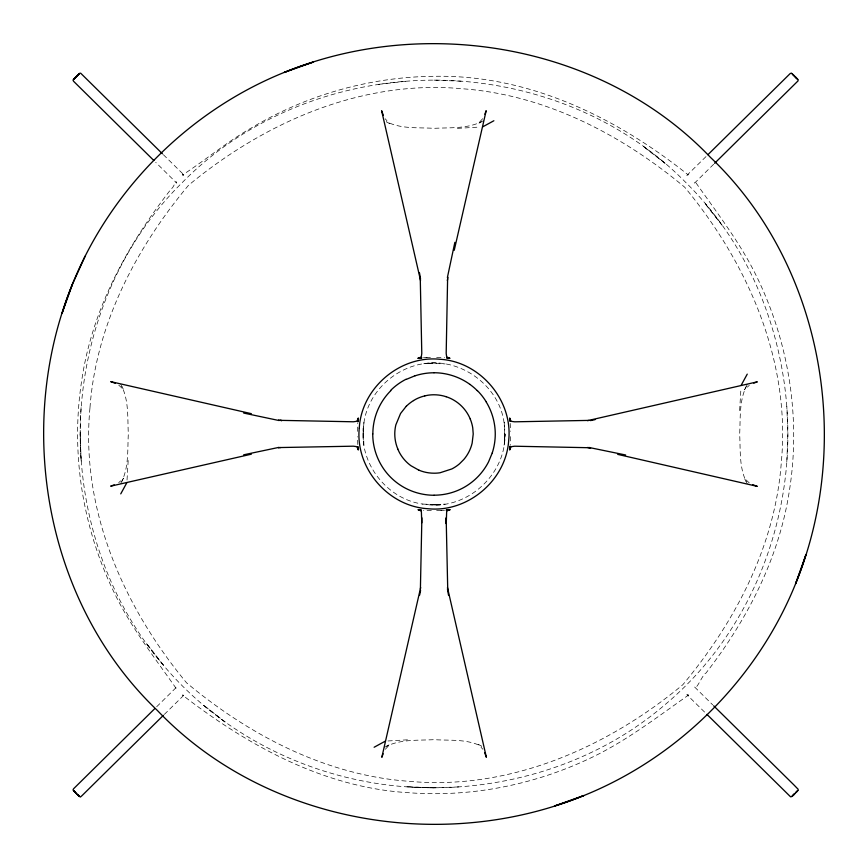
<?xml version="1.0" encoding="UTF-8"?>
<svg xmlns="http://www.w3.org/2000/svg" width="868" height="868" viewBox="0 0 868 868"><rect width="100%" height="100%" fill="white"/><g stroke="black" fill="none" stroke-linecap="round" stroke-linejoin="round"><path stroke-width="0.65" stroke-dasharray="4.34 3.25" d="M357.453 431.374L357.8 423.193M510.547 436.626L510.2 444.807M504.069 445.165C505.968 435.063 503.223 401.938 504.753 440.228L504.959 434.054C506.033 474.134 468.004 509.082 428.174 504.742L440.228 504.753L422.727 504.08L428.423 504.731M363.258 439.826L363.247 427.772M363.909 445.132L363.269 428.098C359.536 463.924 387.161 499.219 422.868 504.091M80.16 433.935L81.223 461.689C73.574 359.97 109.064 254.357 182.41 182.41C247.803 115.737 341.146 80.333 433.935 80.127C526.8 80.268 620.164 115.661 685.655 182.345C752.35 247.792 787.732 341.222 787.873 434.065C788.057 536.326 744.039 638.598 665.094 704.599C594.439 765.392 498.731 793.471 406.3 786.82C313.359 780.158 223.391 736.704 163.238 665.04C102.489 594.33 74.496 498.601 81.191 406.181M504.926 434.022L504.72 439.707M363.063 433.978L363.931 422.673L363.28 428.293M786.799 461.819L787.873 434.065L786.82 406.3M127.032 480.015L128.366 457.393M739.634 410.607L740.968 387.985M363.92 422.835C368.813 387.171 404.043 359.591 439.826 363.258M120.685 483.498C129.039 468.427 127.422 450.535 128.323 433.913C127.444 417.291 129.072 399.389 120.728 384.307M747.315 384.502C738.95 399.562 740.567 417.465 739.666 434.087C740.567 450.709 738.928 468.611 747.272 483.693M121.845 481.371L123.582 478.17L118.71 482.673M746.154 386.629L744.418 389.83L749.29 385.327M482.662 118.71L478.17 123.582L481.371 121.845M385.327 749.29L389.83 744.418L386.629 746.154M705.999 156.598L686.848 175.401L688.302 174.859M164.345 714.397L184.439 694.65L182.974 695.192L183.68 695.214M156.685 706.747L176.736 686.957L176.312 688.628C156.533 660.364 132.153 628.812 116.106 596.49C82.731 529.892 70.156 453.031 81.896 379.381C92.377 308.487 127.748 244.429 171.419 188.649C173.567 188.269 175.759 178.992 176.736 183.105L155.73 162.381M713.659 164.247L694.563 183.105L694.975 181.423C714.744 209.687 739.135 241.25 755.182 273.561C788.556 340.169 801.131 417.02 789.392 490.68C779.193 557.961 747.261 619.719 705.955 673.091C703.319 672.895 695.973 691.622 694.563 686.957L712.704 704.87M163.39 154.721L184.439 175.401L182.974 174.859L183.756 174.609L182.388 175.043C205.586 160.048 227.047 141.766 251.243 128.03C306.643 94.731 370.994 76.601 435.649 76.286C529.252 74.898 616.486 117.56 688.161 174.869L687.456 174.522L688.899 175.043M483.498 120.685C468.427 129.039 450.535 127.433 433.913 128.334C418.17 127.303 401.124 129.213 386.672 121.748M384.491 747.315C399.573 738.961 417.465 740.567 434.087 739.666C449.83 740.697 466.875 738.787 481.328 746.252M688.031 695.235L688.519 695.073C658.584 716.143 629.235 738.657 596.338 755.214C538.344 784.075 472.734 797.703 408.058 792.668C323.71 787.515 247.847 745.514 182.388 695.008L183.756 695.452L183.126 695.17M504.091 422.868C499.263 385.088 459.508 356.976 422.835 363.92M439.902 504.731L434.033 504.937L445.165 504.08M378.578 84.359L406.181 81.234M423.432 357.79L427.013 357.497L423.193 357.8M444.568 510.21L440.987 510.503L444.807 510.2M457.393 128.366L480.015 127.032M387.985 740.968L410.607 739.634M183.094 174.859L183.68 174.837L182.974 174.859M428.293 363.28L445.132 363.909M434.022 504.926L439.707 504.72M434.065 787.873L406.311 786.777L434.065 787.84L461.819 786.809M428.098 363.269L433.967 363.063M687.608 695.214L688.302 695.192L686.848 694.65L705.044 712.519M426.09 357.573L431.374 357.453M436.626 510.547L441.91 510.427M436.647 357.453L444.579 357.779M431.353 510.547L423.41 510.221M433.935 80.127L461.689 81.223M386.444 121.878L389.634 123.603L385.142 118.753M481.556 746.122L478.366 744.397L482.858 749.247M749.247 482.858L744.386 478.366L746.122 481.556M118.753 385.142L123.603 389.634L121.878 386.444M510.221 423.421L510.547 431.353M357.779 444.579L357.453 436.647M89.957 408.047C80.388 508.93 123.31 606.45 186.609 682.866C249.583 735.38 326.021 775.319 408.947 781.298C509.397 790.639 606.678 747.847 682.769 684.776C735.435 621.727 775.471 545.126 781.33 462.015C790.867 361.153 748.021 263.568 684.678 187.184C621.705 134.681 545.267 94.742 462.34 88.753C361.891 79.411 264.61 122.214 188.519 185.285C135.853 248.324 95.805 324.936 89.957 408.047M176.193 181.759L176.215 181.792M695.138 688.14L695.138 688.14M688.161 695.17L687.456 695.528L688.161 695.17M665.04 163.238L642.993 146.084L664.986 163.314M225.007 721.916L202.96 704.762L225.007 721.916M721.916 225.007L704.686 203.014L721.916 225.007M163.303 664.986L146.084 642.993L163.238 665.04"/><path stroke-width="1.3" d="M446.174 518.218L446.26 523.654L446.662 511.404L448.962 509.766L447.649 510.21L449.678 509.7L446.662 510.178L449.884 509.798L447.226 510.004M421.772 522.84L421.371 511.415L419.081 509.787L420.372 510.221L418.343 509.722L421.349 510.189L418.105 509.798L420.763 510.004M421.881 517.838L420.394 589.188M447.606 278.812L446.185 353.363L446.629 356.585L448.919 358.213L447.628 357.779L449.657 358.278L446.651 357.822L449.884 358.202L447.237 357.996M357.898 421.924L358.202 418.116L357.822 421.338L358.3 418.322L357.79 420.351L358.234 419.027L356.585 421.338L353.374 421.783L280.342 420.351L281.59 420.589M510.102 446.076L509.798 449.884L510.178 446.662L509.7 449.678L510.21 447.649L509.766 448.973L511.404 446.662L514.626 446.217L589.188 447.725M447.389 277.521L454.865 242.346M419.613 595.133L420.6 590.479M447.335 280.483L448.04 277.391M420.665 587.517L381.833 757.297L383.135 753.782M454.235 250.299L486.167 110.703L484.865 114.218M72.391 284.248L72.456 284.194C14.213 426.275 45.158 603.531 157.455 710.545C264.469 822.831 441.725 853.786 583.806 795.544L554.771 805.895C672.559 769.677 769.688 672.57 805.884 554.771L795.544 583.806C853.786 441.725 822.831 264.48 710.545 157.455C603.52 45.169 426.275 14.213 284.194 72.456L313.229 62.105C195.43 98.312 98.323 195.43 62.105 313.229L72.456 284.194L85.14 256.179M492.254 452.933L488.575 461.819A61.368 61.368 0 0 1 470 483.552A60.988 60.988 0 0 1 461.809 488.575A61.205 61.205 0 0 1 434.087 495.194M120.75 493.87L126.869 482.673M741.131 385.327L747.25 374.13M706.943 714.397L790.596 796.846L791.887 796.499L798.104 790.238L798.159 789.283L793.884 784.889L713.659 705.803M406.257 406.257L400.56 413.493L395.862 424.832A39.385 39.385 0 0 0 394.777 433.978A39.201 39.201 0 0 0 397.815 449.016M75.592 77.306L73.02 80.051L73.574 81.277L153.831 160.504M797.811 790.585L795.696 792.744M797.269 791.149L796.216 792.213M74.442 78.456L73.476 79.476L74.507 78.402M73.921 78.999L79.737 73.27L80.691 73.205L162.446 153.788M75.852 77.046L75.364 77.545L76.97 75.928M793.829 794.6L794.318 794.122M75.256 77.653L78.467 74.442L77.23 75.668M792.365 796.054L794.871 793.558L791.931 796.455M76.417 76.492L77.762 75.147M793.135 795.294L793.71 794.73M707.897 154.721L790.086 73.65L791.312 73.096L794.318 75.939M163.39 715.33L82.08 795.576L80.431 797.019L78.825 795.956L79.4 796.499M154.786 708.614L73.574 788.773L73.02 790.01L75.06 792.213M714.603 163.314L798.159 80.767L797.811 79.476L792.365 73.997M78.326 74.594L79.4 73.552M78.923 73.997L78.38 74.529L79.357 73.596M413.493 400.56L416.173 399.052A39.201 39.201 0 0 1 424.875 395.884M482.673 126.869L493.87 120.75M374.13 747.25L385.327 741.131M406.181 379.424L415.067 375.746M114.218 484.865L110.703 486.167L251.351 454.192M753.782 383.135L757.297 381.833L587.506 420.665M278.65 447.986L280.733 447.519M590.479 420.611L595.133 419.613M279.149 447.324L243.68 454.81M424.832 395.862L427.848 395.255A39.527 39.527 0 0 1 433.978 394.777A39.201 39.201 0 0 1 446.152 396.719M420.774 357.996L418.116 358.213L421.338 357.822L418.322 358.3L420.351 357.79L419.027 358.234L421.338 356.596L421.783 353.374L420.275 278.823M418.116 358.213L421.924 357.898M446.076 510.102L449.884 509.798M589.188 420.394L514.637 421.815L511.415 421.371L509.787 419.081L510.221 420.372L509.711 418.343L510.178 421.349L509.798 418.116L510.004 420.763M280.331 447.541L353.363 446.185L356.585 446.629L358.213 448.919L357.779 447.628L358.278 449.657L357.822 446.651L358.202 449.884L357.996 447.237M433.989 372.741C446.825 372.752 459.584 376.896 469.979 384.426M434.011 495.259C422.781 495.237 411.606 492.08 402.014 486.243A61.53 61.53 0 0 1 390.687 477.313C379.305 465.964 372.719 450.058 372.741 433.989M588.84 447.443L625.633 454.995M279.16 420.557L243.691 413.059M617.69 454.376L757.265 486.362L752.567 484.626M251.362 413.678L110.735 381.638L115.433 383.374M278.661 419.895L281.774 420.6M587.506 447.454L590.598 448.159M419.016 470.25L410.976 465.747A39.049 39.049 0 0 1 404.162 459.443A39.103 39.103 0 0 1 399.041 451.783L397.75 448.984M75.256 792.397L73.921 791.052L78.923 796.054L75.928 793.07M78.38 795.533L78.923 796.054L78.153 795.294M793.829 75.451L792.961 74.594M77.578 794.73L78.326 795.468M794.057 75.668L795.348 76.97M795.696 77.317L797.366 78.999M794.871 76.482L796.781 78.402M75.852 793.005L73.921 791.052M795.435 77.046L796.216 77.849M797.269 78.901L797.811 79.476M486.243 402.014C492.08 411.606 495.237 422.781 495.259 434.011A61.205 61.205 0 0 1 492.254 452.933M383.374 115.433L381.627 110.735L420.546 280.494M484.626 752.567L486.362 757.265L447.454 587.506M419.494 272.867L420.557 279.16M448.506 595.133L447.443 588.84M447.725 589.188L446.163 517.838M419.016 470.217A39.201 39.201 0 0 0 434.011 473.201A39.396 39.396 0 0 0 440.054 472.767L451.816 468.948A39.396 39.396 0 0 0 459.487 463.827L463.827 459.487A39.201 39.201 0 0 0 472.138 443.179L473.223 434.022L472.745 427.891A39.158 39.158 0 0 0 470.239 419.016M406.322 406.267A39.201 39.201 0 0 1 413.537 400.582M470.25 419.016A39.201 39.201 0 0 0 454.463 400.539A38.908 38.908 0 0 0 446.098 396.687M372.849 433.946A61.205 61.205 0 0 1 390.817 390.665M415.099 375.79A61.205 61.205 0 0 1 434.022 372.773M390.524 390.524A61.368 61.368 0 0 1 406.018 379.262M477.313 390.535A61.368 61.368 0 0 1 486.243 401.873M469.979 384.426A60.923 60.923 0 0 1 477.313 390.687M359.265 428.098C355.142 467.971 388.104 506.576 428.13 508.735C467.982 512.825 506.532 479.895 508.735 439.902C512.858 400.029 479.895 361.424 439.87 359.265C400.018 355.175 361.468 388.115 359.265 428.098"/></g></svg>
